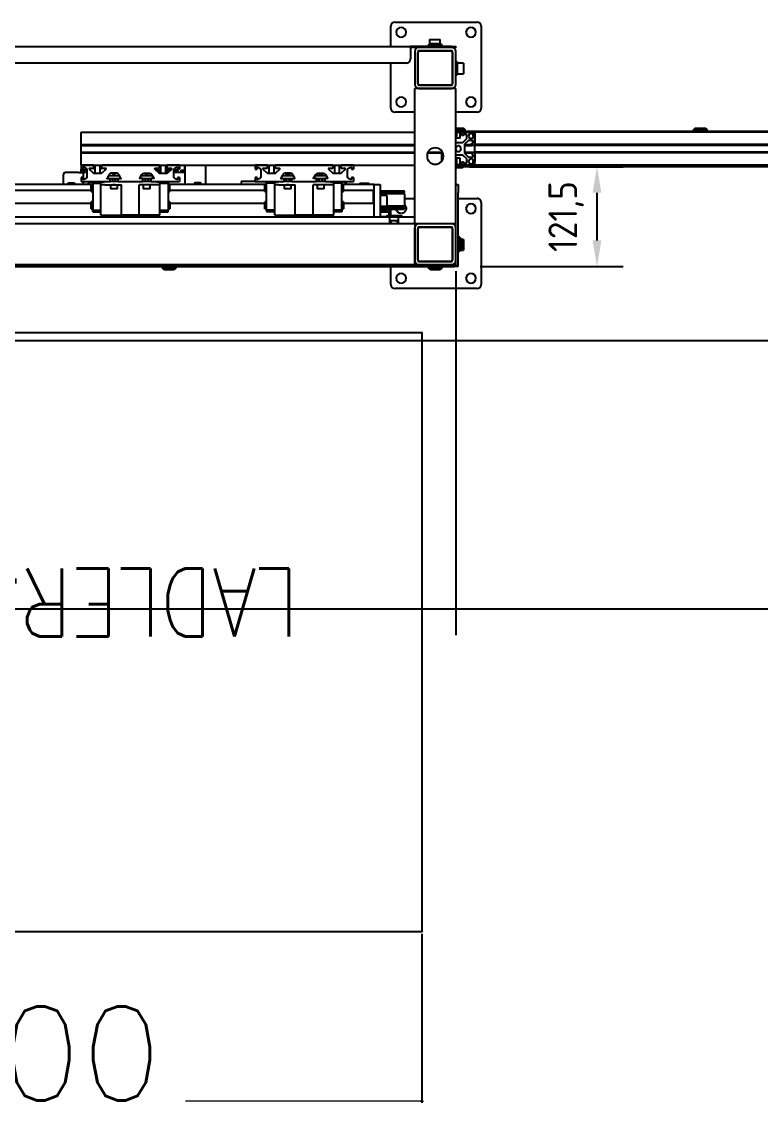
# Model space of a CAD drawing. Header units: millimetres. Extents: x 10462777 to 22643323, y 453826 to 1389191.
# Drawn here: x 11267768 to 11268641, y 582427 to 583728 of the extents above; entities that cross this region are included whole.
import ezdxf

# ---------------------------------------------------------------- set-up
doc = ezdxf.new("R2010")
doc.units = ezdxf.units.MM
doc.header["$LTSCALE"] = 200
doc.header["$MEASUREMENT"] = 0
doc.header["$PDMODE"] = 35
doc.header["$PDSIZE"] = -5
doc.linetypes.add('CENTER', pattern=[2, 1.25, -0.25, 0.25, -0.25])
doc.linetypes.add('HIDDEN_KS1', pattern=[0.26, 0.18, -0.08])
doc.layers.get('0').update_dxf_attribs({"linetype": 'CONTINUOUS'})
doc.layers.get('DEFPOINTS').update_dxf_attribs({"linetype": 'CONTINUOUS'})
for name, color, linetype in [('1', 1, 'CENTER'), ('3', 3, 'HIDDEN_KS1'), ('TEXT', 7, 'CONTINUOUS')]:
    doc.layers.add(name, color=color, linetype=linetype)
doc.layers.add('AM_5', color=3, linetype='CONTINUOUS', lineweight=15)
doc.styles.add('ABB', font='txt.shx ', dxfattribs={"width": 0.8, "bigfont": ' whgtxt.shx'})
doc.styles.add('iso-1', font='isocp.shx')
doc.styles.get("Standard").update_dxf_attribs({"font": 'SYMBOL'})
doc.styles.add('굴림', font='txt.shx ', dxfattribs={"bigfont": ' whgtxt.shx'})
doc.dimstyles.new('200$0', dxfattribs={"dimscale": 200, "dimtxt": 7, "dimasz": 1, "dimexe": 2, "dimexo": 2, "dimgap": 1, "dimtad": 1, "dimdec": 0, "dimdsep": 46, "dimlunit": 6, "dimtxsty": '굴림', "dimblk": 'DIMDOT', "dimcen": 1, "dimclrd": 4, "dimclre": 4, "dimclrt": 4, "dimadec": 0, "dimazin": 0, "dimtfac": 1, "dimtdec": 0, "dimtmove": 2, "dimatfit": 3, "dimldrblk": 'DIMDOT', "dimfxl": 1, "dimtolj": 1, "dimtzin": 0, "dimlwd": -1, "dimarcsym": 0})
doc.dimstyles.get("Standard").update_dxf_attribs({"dimtxt": 1, "dimasz": 0.18, "dimexe": 0.18, "dimexo": 0.0625, "dimgap": 0.5, "dimtad": 1, "dimzin": 0, "dimdsep": 46, "dimtxsty": 'Standard', "dimcen": 0.09, "dimadec": 0, "dimazin": 0, "dimtfac": 1, "dimtofl": 0, "dimtmove": 2, "dimatfit": 3, "dimfxl": 1, "dimtolj": 1, "dimtzin": 0, "dimarcsym": 0})

# ---------------------------------------------------------------- blocks, each defined once
blk = doc.blocks.new('DimnDraft3D22')
at = {"layer": '1', "color": 152, "linetype": 'Continuous'}
for p, q in [((385.57, 106.46), (385.57, 62.07)), ((505.57, 106.16), (505.57, 62.07))]:
    blk.add_line(p, q, dxfattribs=at)
at = {"layer": '1', "color": 27, "linetype": 'Continuous'}
blk.add_line((505.57, 65.24), (385.57, 65.24), dxfattribs=at)
for points in [[(385.57, 65.24), (388.74, 65.8), (388.74, 64.68), (385.57, 65.24)], [(505.57, 65.24), (502.39, 64.68), (502.39, 65.8), (505.57, 65.24)]]:
    blk.add_solid(points, dxfattribs=at)
at = {"layer": '1', "color": 23, "linetype": 'Continuous', "insert": (442.32, 65.81), "char_height": 3.5, "attachment_point": 7, "line_spacing_factor": 0.963855, "style": 'iso-1'}
blk.add_mtext('\\W00.639;1200 ', dxfattribs=at)
blk = doc.blocks.new('DimnDraft3D1010')
at = {"layer": '1', "color": 152, "linetype": 'Continuous'}
blk.add_line((385.57, 106.46), (385.57, 62.07), dxfattribs=at)
at = {"layer": '1', "color": 27, "linetype": 'Continuous'}
blk.add_line((385.57, 65.24), (185.57, 65.24), dxfattribs=at)
blk.add_solid([(385.57, 65.24), (382.39, 64.68), (382.39, 65.8), (385.57, 65.24)], dxfattribs=at)
blk = doc.blocks.new('*D413')
at = {"layer": '1', "color": 152, "linetype": 'Continuous', "lineweight": -2, "transparency": 16777216}
for p, q in [((11268296.5, 583556.9), (11268477.7, 583556.9)), ((11268308.9, 583439.2), (11268477.7, 583439.2))]:
    blk.add_line(p, q, dxfattribs=at)
at = {"layer": '1', "color": 27, "linetype": 'Continuous', "lineweight": -2, "transparency": 16777216}
blk.add_line((11268447, 583470), (11268447, 583526.2), dxfattribs=at)
at = {"layer": '1', "color": 27, "linetype": 'Continuous', "transparency": 16777216}
for points in [[(11268441.8, 583526.2), (11268452.1, 583526.2), (11268447, 583556.9)], [(11268441.8, 583470), (11268452.1, 583470), (11268447, 583439.2)]]:
    blk.add_solid(points, dxfattribs=at)
at = {"layer": 'DEFPOINTS', "color": 0, "linetype": 'Continuous', "transparency": 16777216}
for p in [(11268281.1, 583556.9), (11268447, 583556.9), (11268293.5, 583439.2)]:
    blk.add_point(p, dxfattribs=at)
at = {"layer": '1', "color": 23, "linetype": 'Continuous', "lineweight": -3, "transparency": 16777216, "insert": (11268410.5, 583498.1), "char_height": 33.894, "attachment_point": 5, "rotation": 90, "style": 'iso-1'}
blk.add_mtext('\\A1;\\C23;121,5', dxfattribs=at)
blk = doc.blocks.new('DIMDOT')
at = {"color": 4}
blk.add_line((-2, 0), (2, 0), dxfattribs=at)
at = {"color": 7}
for radius in [0.5, 0.25]:
    blk.add_circle((0, 0), radius, dxfattribs=at)
blk = doc.blocks.new('*D431')
at = {"layer": 'AM_5', "color": 4, "linetype": 'ByBlock', "lineweight": -2, "transparency": 16777216}
for p, q in [((11267340.2, 582651.2), (11267340.2, 582451.3)), ((11268240.2, 582651.2), (11268240.2, 582451.3))]:
    blk.add_line(p, q, dxfattribs=at)
at = {"layer": 'AM_5', "color": 4, "linetype": 'ByBlock', "transparency": 16777216}
blk.add_line((11268239.2, 582453.3), (11267341.2, 582453.3), dxfattribs=at)
at = {"layer": 'DEFPOINTS', "color": 0, "transparency": 16777216}
for p in [(11267340.2, 582653.2), (11268240.2, 582653.2), (11267340.2, 582453.3)]:
    blk.add_point(p, dxfattribs=at)
at = {"layer": 'AM_5', "color": 4, "transparency": 16777216, "rotation": 180}
blk.add_blockref('DIMDOT', (11267340.2, 582453.3), dxfattribs=at)
at = {"layer": 'AM_5', "color": 4, "transparency": 16777216}
blk.add_blockref('DIMDOT', (11268240.2, 582453.3), dxfattribs=at)
at = {"layer": 'AM_5', "color": 4, "transparency": 16777216, "insert": (11267790.2, 582509.8), "char_height": 111, "attachment_point": 5, "style": '굴림', "bg_fill": 3, "box_fill_scale": 1.25, "bg_fill_color": 256, "bg_fill_true_color": 13158600, "bg_fill_transparency": 0}
blk.add_mtext('\\A1;900', dxfattribs=at)

msp = doc.modelspace()

# ---------------------------------------------------------------- linework, layer by layer
at = {"ltscale": 10, "elevation": 0}
msp.add_lwpolyline([(11267340.22329, 582653.24613), (11267340.22329, 583361.18614), (11268240.22329, 583361.18614), (11268240.22329, 582653.24613)], close=True, dxfattribs=at)
at = {"layer": '1', "color": 251, "linetype": 'Continuous'}
msp.add_line((11265967.04262, 583351.60901), (11272083.06128, 583351.60901), dxfattribs=at)
at = {"layer": '3', "color": 252, "linetype": 'Continuous'}
for p, q in [((11268208.40614, 583727.8327), (11268305.24621, 583727.8327)), ((11268203.56413, 583698.77916), (11268203.56413, 583722.9907)), ((11268310.08822, 583722.9907), (11268310.08822, 583626.15062)), ((11266396.52835, 583698.78068), (11268226.80575, 583698.78068)), ((11268275.22579, 583698.78068), (11268226.80575, 583698.78068)), ((11268226.80575, 583698.78068), (11268226.80575, 583694.90707)), ((11268275.22579, 583698.78068), (11268280.06779, 583698.78068)), ((11268280.06779, 583698.78068), (11268280.06779, 583697.81228)), ((11268236.48976, 583697.81228), (11268226.80575, 583697.81228)), ((11268226.80575, 583694.90707), (11268226.80575, 583684.25467)), ((11268231.64776, 583692.97027), (11268231.64776, 583654.23424)), ((11268235.52136, 583692.97027), (11268235.52136, 583654.23424)), ((11268235.52136, 583655.20264), (11268235.52136, 583692.00187)), ((11268275.22579, 583697.81228), (11268236.48976, 583697.81228)), ((11268275.22579, 583693.93867), (11268236.48976, 583693.93867)), ((11268237.45816, 583693.93867), (11268274.25739, 583693.93867)), ((11268280.06779, 583697.81228), (11268275.22579, 583697.81228)), ((11268276.19419, 583654.23424), (11268276.19419, 583692.97027)), ((11268276.19419, 583692.00187), (11268276.19419, 583655.20264)), ((11268280.06779, 583654.23424), (11268280.06779, 583692.97027)), ((11268221.96375, 583679.41266), (11266401.37035, 583679.41266)), ((11268203.56413, 583626.15062), (11268203.56413, 583679.41266)), ((11268231.64776, 583489.60612), (11268231.64776, 583649.39224)), ((11268236.48976, 583649.39224), (11268231.64776, 583649.39224)), ((11268236.48976, 583653.26584), (11268275.22579, 583653.26584)), ((11268236.48976, 583649.39224), (11268275.22579, 583649.39224)), ((11268275.22579, 583649.39224), (11268236.48976, 583649.39224)), ((11268274.25739, 583653.26584), (11268237.45816, 583653.26584)), ((11268280.06779, 583649.39224), (11268275.22579, 583649.39224)), ((11268280.06779, 583534.79313), (11268280.06779, 583649.39224)), ((11268231.64776, 583621.30862), (11268208.40614, 583621.30862)), ((11268305.24621, 583621.30862), (11268280.06628, 583621.30862)), ((11267837.72385, 583597.5828), (11268231.66655, 583597.5828)), ((11267837.72385, 583583.15363), (11267837.72385, 583597.5828)), ((11268280.06743, 583598.07087), (11268291.9038, 583598.07087)), ((11268280.06743, 583597.58667), (11268291.9038, 583597.58667)), ((11268302.55621, 583598.08265), (11268280.06813, 583598.08265)), ((11268280.07902, 583597.5828), (11268280.88794, 583597.5828)), ((11269445.26909, 583598.55507), (11268280.08356, 583598.55507)), ((11268285.52083, 583597.5828), (11268288.14368, 583597.5828)), ((11268287.15864, 583593.7092), (11268287.15864, 583596.6144)), ((11268287.15864, 583596.6144), (11268288.12704, 583596.6144)), ((11268288.12704, 583597.5828), (11268298.19841, 583597.5828)), ((11268288.12704, 583596.6144), (11268288.12704, 583597.5828)), ((11268292.08549, 583595.1618), (11268290.14868, 583595.1618)), ((11268301.58781, 583597.58667), (11268291.9038, 583597.58667)), ((11268298.21838, 583597.5828), (11268302.55712, 583597.5828)), ((11268301.58781, 583598.06899), (11268301.58781, 583597.58667)), ((11268302.55621, 583597.5828), (11268302.55621, 583598.08265)), ((11269406.53306, 583597.5828), (11268302.55621, 583597.5828)), ((11268302.55621, 583597.5828), (11268302.55621, 583593.225)), ((11267837.72385, 583583.15363), (11268231.66655, 583583.15363)), ((11267837.72385, 583582.18523), (11267837.72385, 583583.15363)), ((11267837.72385, 583582.18523), (11268231.66655, 583582.18523)), ((11267837.72385, 583574.24436), (11267837.72385, 583582.18521)), ((11268280.0678, 583585.67147), (11268288.59059, 583585.67147)), ((11268289.18028, 583593.7092), (11268287.15864, 583593.7092)), ((11268288.59059, 583585.67147), (11268293.05389, 583590.13477)), ((11268289.18028, 583594.1934), (11268289.18028, 583593.7092)), ((11268295.10818, 583588.08048), (11268290.64488, 583583.61718)), ((11268290.64488, 583583.61718), (11268290.64488, 583572.81239)), ((11268290.66848, 583583.15363), (11268298.68412, 583583.15363)), ((11268290.66848, 583582.18523), (11268298.68412, 583582.18523)), ((11268293.05389, 583590.13477), (11268293.05389, 583594.1934)), ((11268299.16681, 583588.08048), (11268295.10818, 583588.08048)), ((11268298.68261, 583582.18523), (11268298.68261, 583584.20687)), ((11268298.68261, 583584.20687), (11268299.16681, 583584.20687)), ((11268301.58781, 583582.18523), (11268298.68261, 583582.18523)), ((11268300.13521, 583585.17527), (11268300.13521, 583587.11208)), ((11268302.55621, 583583.15363), (11268301.58781, 583583.15363)), ((11268301.58781, 583583.15363), (11268301.58781, 583582.18523)), ((11268301.60112, 583582.18523), (11268302.55712, 583582.18523)), ((11268302.55621, 583583.15363), (11268302.55621, 583593.225)), ((11268302.55621, 583593.225), (11268302.55621, 583583.15363)), ((11269406.53306, 583583.15363), (11268302.55621, 583583.15363)), ((11268302.55621, 583582.18523), (11268302.55621, 583583.15363)), ((11269406.53306, 583582.18523), (11268302.55621, 583582.18523)), ((11268302.55621, 583574.24436), (11268302.55621, 583582.18521)), ((11267837.72385, 583574.24434), (11268231.66655, 583574.24434)), ((11267837.72385, 583573.27594), (11267837.72385, 583574.24434)), ((11267837.72385, 583558.84677), (11267837.72385, 583573.27594)), ((11267837.72385, 583573.27594), (11268231.66655, 583573.27594)), ((11268246.96244, 583573.27594), (11268263.82714, 583573.27594)), ((11268247.42818, 583574.24434), (11268264.31739, 583574.24434)), ((11268263.82018, 583563.98746), (11268263.82018, 583573.27594)), ((11268263.82018, 583573.27594), (11268264.77495, 583573.27594)), ((11268288.59059, 583570.7581), (11268280.0678, 583570.7581)), ((11268293.05389, 583566.2948), (11268288.59059, 583570.7581)), ((11268290.64488, 583572.81239), (11268295.10818, 583568.34909)), ((11268290.66848, 583574.24434), (11268298.68412, 583574.24434)), ((11268290.66848, 583573.27594), (11268298.68412, 583573.27594)), ((11268298.68261, 583572.22269), (11268298.68261, 583574.24434)), ((11268298.68261, 583574.24434), (11268301.58781, 583574.24434)), ((11268299.16681, 583572.22269), (11268298.68261, 583572.22269)), ((11268300.13521, 583569.31749), (11268300.13521, 583571.25429)), ((11268301.58781, 583574.24434), (11268301.58781, 583573.27594)), ((11268301.58781, 583573.27594), (11268302.55621, 583573.27594)), ((11268301.60112, 583574.24434), (11268302.55712, 583574.24434)), ((11269406.53306, 583574.24434), (11268302.55621, 583574.24434)), ((11268302.55621, 583573.27594), (11268302.55621, 583574.24434)), ((11269406.53306, 583573.27594), (11268302.55621, 583573.27594)), ((11268302.55621, 583563.20457), (11268302.55621, 583573.27594)), ((11268302.55621, 583573.27594), (11268302.55621, 583563.20457)), ((11267837.72385, 583558.84677), (11268231.66655, 583558.84677)), ((11267852.24986, 583558.84677), (11267837.72385, 583558.84677)), ((11267837.72385, 583558.84677), (11267837.72385, 583554.00477)), ((11267840.14485, 583554.00477), (11267840.14485, 583556.1649)), ((11267840.82571, 583556.60737), (11267842.77737, 583555.73996)), ((11267852.24986, 583558.84677), (11267852.24986, 583554.97317)), ((11267853.21826, 583554.97317), (11267853.21826, 583558.55625)), ((11267853.96091, 583558.55625), (11267853.21826, 583558.55625)), ((11267860.96547, 583558.55625), (11267860.22283, 583558.55625)), ((11267860.96547, 583558.55625), (11267860.96547, 583554.97317)), ((11267861.93387, 583554.97317), (11267861.93387, 583558.84677)), ((11267929.72192, 583558.84677), (11267861.93387, 583558.84677)), ((11267929.72192, 583558.84677), (11267929.72192, 583554.97317)), ((11267953.93194, 583558.84677), (11267939.40593, 583558.84677)), ((11267939.40593, 583554.97317), (11267939.40593, 583558.84677)), ((11267948.87842, 583555.73996), (11267950.83009, 583556.60737)), ((11267951.51094, 583556.1649), (11267951.51094, 583554.00477)), ((11267953.93194, 583558.84677), (11267953.93194, 583554.00477)), ((11268043.02481, 583558.84677), (11268043.02481, 583554.00477)), ((11268057.55082, 583558.84677), (11268043.02481, 583558.84677)), ((11268045.44581, 583554.00477), (11268045.44581, 583556.1649)), ((11268046.12666, 583556.60737), (11268048.07833, 583555.73996)), ((11268057.55082, 583558.84677), (11268057.55082, 583554.97317)), ((11268135.02288, 583558.84677), (11268067.23483, 583558.84677)), ((11268067.23483, 583554.97317), (11268067.23483, 583558.84677)), ((11268135.02288, 583558.84677), (11268135.02288, 583554.97317)), ((11268144.70689, 583554.97317), (11268144.70689, 583558.84677)), ((11268159.2329, 583558.84677), (11268144.70689, 583558.84677)), ((11268154.17938, 583555.73996), (11268156.13104, 583556.60737)), ((11268156.8119, 583556.1649), (11268156.8119, 583554.00477)), ((11268159.2329, 583558.84677), (11268159.2329, 583554.00477)), ((11269443.33228, 583558.84677), (11268280.07188, 583558.84677)), ((11269443.33228, 583556.90997), (11268280.07188, 583556.90997)), ((11268287.15864, 583559.81517), (11268287.15864, 583562.72037)), ((11268287.15864, 583562.72037), (11268289.18028, 583562.72037)), ((11268288.12704, 583559.81517), (11268287.15864, 583559.81517)), ((11268288.12704, 583558.84677), (11268288.12704, 583559.81517)), ((11268298.19841, 583558.84677), (11268288.12704, 583558.84677)), ((11268289.18028, 583562.72037), (11268289.18028, 583562.23617)), ((11268290.14868, 583561.26777), (11268292.08549, 583561.26777)), ((11268293.05389, 583562.23617), (11268293.05389, 583566.2948)), ((11268295.10818, 583568.34909), (11268299.16681, 583568.34909)), ((11268302.55621, 583558.84677), (11268302.55621, 583563.20457)), ((11267837.72385, 583554.00477), (11267840.14485, 583554.00477)), ((11267837.72385, 583544.32076), (11267837.72385, 583539.47875)), ((11267840.14485, 583544.32076), (11267837.72385, 583544.32076)), ((11267840.14485, 583542.16063), (11267840.14485, 583544.32076)), ((11267842.77737, 583542.58556), (11267840.82571, 583541.71816)), ((11267844.50266, 583553.08515), (11267844.50266, 583545.24037)), ((11267847.0723, 583554.1399), (11267851.40644, 583549.97354)), ((11267852.24986, 583554.97317), (11267847.40786, 583554.97317)), ((11267848.37626, 583554.97317), (11267848.37626, 583552.88644)), ((11267852.24986, 583554.97317), (11267853.21826, 583554.97317)), ((11267853.41979, 583549.16276), (11267860.76395, 583549.16276)), ((11267860.96547, 583554.97317), (11267861.93387, 583554.97317)), ((11267866.77587, 583554.97317), (11267861.93387, 583554.97317)), ((11267862.7773, 583549.97354), (11267867.11143, 583554.1399)), ((11267865.80747, 583554.97317), (11267865.80747, 583552.88644)), ((11267870.76705, 583547.78017), (11267868.19841, 583543.60613)), ((11267868.61078, 583542.86816), (11267871.61788, 583542.86816)), ((11267870.12827, 583546.74176), (11267882.7915, 583546.74176)), ((11267871.61788, 583542.86816), (11267871.61788, 583539.47875)), ((11267871.61809, 583542.86816), (11267881.30167, 583542.86816)), ((11267879.67847, 583549.16276), (11267873.24129, 583549.16276)), ((11267881.30189, 583539.47875), (11267881.30189, 583542.86816)), ((11267881.30189, 583542.86816), (11267884.30898, 583542.86816)), ((11267884.72135, 583543.60613), (11267882.15271, 583547.78017)), ((11267906.93444, 583543.60613), (11267909.50308, 583547.78017)), ((11267910.35391, 583542.86816), (11267907.34681, 583542.86816)), ((11267908.8643, 583546.74176), (11267921.52753, 583546.74176)), ((11267910.35391, 583539.47875), (11267910.35391, 583542.86816)), ((11267910.35412, 583542.86816), (11267920.0377, 583542.86816)), ((11267911.97732, 583549.16276), (11267918.4145, 583549.16276)), ((11267920.03792, 583542.86816), (11267920.03792, 583539.47875)), ((11267923.04501, 583542.86816), (11267920.03792, 583542.86816)), ((11267920.88874, 583547.78017), (11267923.45738, 583543.60613)), ((11267924.54436, 583554.1399), (11267928.8785, 583549.97354)), ((11267929.72192, 583554.97317), (11267924.87992, 583554.97317)), ((11267930.89185, 583549.16276), (11267938.23601, 583549.16276)), ((11267944.24793, 583554.97317), (11267939.40593, 583554.97317)), ((11267940.24936, 583549.97354), (11267944.58349, 583554.1399)), ((11267947.15314, 583545.24037), (11267947.15314, 583553.08515)), ((11267950.83009, 583541.71816), (11267948.87842, 583542.58556)), ((11267951.51094, 583554.00477), (11267953.93194, 583554.00477)), ((11267953.93194, 583544.32076), (11267951.51094, 583544.32076)), ((11267951.51094, 583544.32076), (11267951.51094, 583542.16063)), ((11267953.93194, 583544.32076), (11267953.93194, 583539.47875)), ((11268043.02481, 583554.00477), (11268045.44581, 583554.00477)), ((11268045.44581, 583544.32076), (11268043.02481, 583544.32076)), ((11268043.02481, 583544.32076), (11268043.02481, 583539.47875)), ((11268045.44581, 583542.16063), (11268045.44581, 583544.32076)), ((11268048.07833, 583542.58556), (11268046.12666, 583541.71816)), ((11268049.80362, 583553.08515), (11268049.80362, 583545.24037)), ((11268052.37326, 583554.1399), (11268056.7074, 583549.97354)), ((11268057.55082, 583554.97317), (11268052.70882, 583554.97317)), ((11268058.72075, 583549.16276), (11268066.0649, 583549.16276)), ((11268072.07683, 583554.97317), (11268067.23483, 583554.97317)), ((11268068.07825, 583549.97354), (11268072.41239, 583554.1399)), ((11268076.06801, 583547.78017), (11268073.49937, 583543.60613)), ((11268073.91174, 583542.86816), (11268076.91884, 583542.86816)), ((11268075.42922, 583546.74176), (11268088.09246, 583546.74176)), ((11268076.91884, 583542.86816), (11268076.91884, 583539.47875)), ((11268076.91905, 583542.86816), (11268086.60263, 583542.86816)), ((11268084.97943, 583549.16276), (11268078.54225, 583549.16276)), ((11268086.60284, 583542.86816), (11268089.60994, 583542.86816)), ((11268086.60284, 583539.47875), (11268086.60284, 583542.86816)), ((11268090.02231, 583543.60613), (11268087.45367, 583547.78017)), ((11268112.2354, 583543.60613), (11268114.80404, 583547.78017)), ((11268115.65487, 583542.86816), (11268112.64777, 583542.86816)), ((11268114.16525, 583546.74176), (11268126.82849, 583546.74176)), ((11268115.65487, 583539.47875), (11268115.65487, 583542.86816)), ((11268115.65508, 583542.86816), (11268125.33866, 583542.86816)), ((11268117.27828, 583549.16276), (11268123.71546, 583549.16276)), ((11268128.34597, 583542.86816), (11268125.33887, 583542.86816)), ((11268125.33887, 583542.86816), (11268125.33887, 583539.47875)), ((11268126.1897, 583547.78017), (11268128.75834, 583543.60613)), ((11268129.84532, 583554.1399), (11268134.17946, 583549.97354)), ((11268135.02288, 583554.97317), (11268130.18088, 583554.97317)), ((11268136.1928, 583549.16276), (11268143.53696, 583549.16276)), ((11268149.54889, 583554.97317), (11268144.70689, 583554.97317)), ((11268145.55031, 583549.97354), (11268149.88445, 583554.1399)), ((11268152.45409, 583545.24037), (11268152.45409, 583553.08515)), ((11268156.13104, 583541.71816), (11268154.17938, 583542.58556)), ((11268156.8119, 583554.00477), (11268159.2329, 583554.00477)), ((11268156.8119, 583544.32076), (11268156.8119, 583542.16063)), ((11268159.2329, 583544.32076), (11268156.8119, 583544.32076)), ((11268159.2329, 583544.32076), (11268159.2329, 583539.47875)), ((11267851.25994, 583536.08935), (11266633.78653, 583536.08935)), ((11267837.72385, 583539.47875), (11267871.61788, 583539.47875)), ((11267881.30189, 583539.47875), (11267910.35391, 583539.47875)), ((11267920.03792, 583539.47875), (11267953.93194, 583539.47875)), ((11268056.5609, 583536.08935), (11267940.35281, 583536.08935)), ((11268026.562, 583539.47875), (11268026.562, 583536.08935)), ((11268043.02557, 583539.47875), (11268026.562, 583539.47875)), ((11268043.02481, 583539.47875), (11268076.91884, 583539.47875)), ((11268086.60284, 583539.47875), (11268115.65487, 583539.47875)), ((11268125.33887, 583539.47875), (11268159.2329, 583539.47875)), ((11268183.22772, 583536.08935), (11268145.65377, 583536.08935)), ((11268166.76491, 583537.05775), (11268165.08753, 583536.08932)), ((11268177.41731, 583537.05775), (11268166.76491, 583537.05775)), ((11268166.76491, 583537.05775), (11268166.76491, 583536.08918)), ((11268179.09469, 583536.08932), (11268177.41731, 583537.05775)), ((11268177.41731, 583536.08918), (11268177.41731, 583537.05775)), ((11268183.22772, 583536.08935), (11268183.22772, 583528.56306)), ((11268183.22772, 583536.08935), (11268190.97492, 583536.08935)), ((11268183.22772, 583536.08935), (11268183.22772, 583529.06454)), ((11268190.97492, 583536.08935), (11268190.97492, 583497.35332)), ((11268280.06779, 583536.08935), (11268282.97299, 583536.08935)), ((11268280.06779, 583526.40534), (11268280.06779, 583536.08935)), ((11268282.97299, 583536.08935), (11268282.97299, 583526.40534)), ((11267849.32314, 583529.06454), (11266633.78653, 583529.06454)), ((11268054.6241, 583529.06454), (11267942.28961, 583529.06454)), ((11268183.22772, 583529.06454), (11268147.59057, 583529.06454)), ((11268182.74352, 583529.0645), (11268182.74352, 583514.06218)), ((11268183.22772, 583528.82635), (11268182.98952, 583529.06454)), ((11268183.22772, 583528.56325), (11268183.22772, 583514.56343)), ((11268190.97304, 583528.34215), (11268219.05855, 583528.34215)), ((11268219.54275, 583527.85795), (11268190.97364, 583527.85795)), ((11268190.97364, 583526.40534), (11268219.54275, 583526.40534)), ((11268190.97422, 583525.43694), (11268214.70074, 583525.43694)), ((11268219.93011, 583524.95274), (11268190.97498, 583524.95274)), ((11268214.70074, 583525.43694), (11268219.54275, 583526.40534)), ((11268214.70074, 583524.9525), (11268214.70074, 583525.43694)), ((11268219.54275, 583527.85795), (11268219.05855, 583528.34215)), ((11268219.54275, 583526.40534), (11268219.54275, 583527.85795)), ((11268219.93011, 583510.42673), (11268219.93011, 583524.95274)), ((11268219.93162, 583519.62654), (11268231.64776, 583519.62654)), ((11268280.06779, 583448.93329), (11268280.06779, 583526.40534)), ((11268282.97299, 583448.93329), (11268282.97299, 583526.40534)), ((11268282.97299, 583519.62654), (11268305.24621, 583519.62654)), ((11266633.78653, 583514.06214), (11267849.32314, 583514.06214)), ((11267942.28961, 583514.06214), (11268054.6241, 583514.06214)), ((11268147.59057, 583514.06214), (11268183.22772, 583514.06214)), ((11268183.22772, 583514.30034), (11268182.98952, 583514.06214)), ((11268183.22772, 583514.56362), (11268183.22772, 583497.35332)), ((11268183.22772, 583514.06214), (11268183.22772, 583497.35332)), ((11268190.97304, 583507.03733), (11268209.59427, 583507.03733)), ((11268190.97364, 583508.97413), (11268219.54275, 583508.97413)), ((11268209.90321, 583507.52153), (11268190.97364, 583507.52153)), ((11268190.97422, 583509.94253), (11268214.70074, 583509.94253)), ((11268190.9746, 583506.06893), (11268202.11153, 583506.06893)), ((11268201.14313, 583504.13213), (11268190.97476, 583504.13213)), ((11268190.97493, 583503.64793), (11268201.62733, 583503.64793)), ((11268191.23259, 583504.13213), (11268191.23259, 583506.06893)), ((11268198.72213, 583504.13213), (11268198.72213, 583506.06893)), ((11268219.93011, 583510.42673), (11268198.72257, 583510.42673)), ((11268201.62733, 583503.64793), (11268201.14313, 583504.13213)), ((11268201.62733, 583498.89311), (11268201.62733, 583503.64793)), ((11268202.11153, 583506.06893), (11268202.11153, 583507.03741)), ((11268203.56413, 583498.89217), (11268203.56413, 583507.03582)), ((11268209.59427, 583507.03733), (11268219.05855, 583507.03733)), ((11268219.54275, 583507.52153), (11268209.90321, 583507.52153)), ((11268214.70074, 583509.94253), (11268214.70074, 583510.42673)), ((11268219.54275, 583508.97413), (11268214.70074, 583509.94253)), ((11268219.05855, 583507.03733), (11268219.54275, 583507.52153)), ((11268219.54275, 583507.52153), (11268219.54275, 583508.97413)), ((11268310.08822, 583514.78454), (11268310.08822, 583417.94446)), ((11268202.35363, 583497.35332), (11267583.06136, 583497.35332)), ((11268198.13066, 583497.83752), (11268190.97493, 583497.83752)), ((11268202.35363, 583489.60612), (11268202.35363, 583497.35332)), ((11268231.64793, 583497.35332), (11268212.52184, 583497.35332)), ((11268212.52184, 583489.60612), (11268212.52184, 583497.35332)), ((11268231.64776, 583489.60612), (11266391.68634, 583489.60612)), ((11268236.48976, 583489.60612), (11268231.64776, 583489.60612)), ((11268231.64776, 583489.60612), (11268231.64776, 583484.76411)), ((11268231.64776, 583446.02808), (11268231.64776, 583484.76411)), ((11268231.64776, 583484.76411), (11268231.64776, 583446.02808)), ((11268235.52136, 583484.76411), (11268235.52136, 583446.02808)), ((11268235.52136, 583446.99648), (11268235.52136, 583483.79571)), ((11268275.22579, 583489.60612), (11268236.48976, 583489.60612)), ((11268275.22579, 583489.60612), (11268236.48976, 583489.60612)), ((11268275.22579, 583485.73251), (11268236.48976, 583485.73251)), ((11268237.45816, 583485.73251), (11268274.25739, 583485.73251)), ((11268280.06779, 583489.60612), (11268275.22579, 583489.60612)), ((11268276.19419, 583446.02808), (11268276.19419, 583484.76411)), ((11268276.19419, 583483.79571), (11268276.19419, 583446.99648)), ((11268280.06779, 583446.02808), (11268280.06779, 583484.76411)), ((11268278.13099, 583441.18608), (11267629.30249, 583441.18608)), ((11267629.30249, 583439.24928), (11268278.13099, 583439.24928)), ((11268203.56413, 583417.94446), (11268203.56413, 583439.24928)), ((11268231.64776, 583441.18608), (11268231.64776, 583446.02808)), ((11268236.48976, 583445.05968), (11268275.22579, 583445.05968)), ((11268236.48976, 583441.18608), (11268275.22579, 583441.18608)), ((11268274.25739, 583445.05968), (11268237.45816, 583445.05968)), ((11268278.13099, 583441.18608), (11268280.06779, 583441.18608)), ((11268280.06779, 583439.24928), (11268278.13099, 583439.24928)), ((11268280.06779, 583441.18614), (11268280.06779, 583448.93329)), ((11268280.06779, 583441.18608), (11268280.06779, 583439.24928)), ((11268282.97299, 583439.24928), (11268280.06779, 583439.24928)), ((11268282.97299, 583439.24928), (11268282.97299, 583448.93329)), ((11268305.24621, 583413.10246), (11268208.40614, 583413.10246))]:
    msp.add_line(p, q, dxfattribs=at)
at = {"layer": '3', "color": 60, "linetype": 'Continuous'}
for p, q in [((11268249.32107, 583702.17008), (11268247.14217, 583699.99118)), ((11268247.14217, 583699.99118), (11268247.14217, 583698.78068)), ((11268247.8026, 583699.99118), (11268247.14217, 583699.99118)), ((11268264.57338, 583699.99118), (11268247.8026, 583699.99118)), ((11268249.07897, 583707.10892), (11268249.07897, 583701.9281)), ((11268249.07897, 583707.10892), (11268261.66818, 583707.10892)), ((11268249.81639, 583702.17008), (11268249.32107, 583702.17008)), ((11268262.39448, 583702.17008), (11268249.81639, 583702.17008)), ((11268250.36694, 583702.67365), (11268250.36694, 583702.17007)), ((11268250.36694, 583702.67365), (11268261.34861, 583702.67365)), ((11268261.34861, 583702.17007), (11268261.34861, 583702.67365)), ((11268261.66818, 583702.17008), (11268261.66818, 583707.10892)), ((11268264.57338, 583699.99118), (11268262.39448, 583702.17008)), ((11268264.57338, 583698.78068), (11268264.57338, 583699.99118)), ((11268281.61723, 583680.86526), (11268280.06779, 583680.86526)), ((11268281.61723, 583680.86526), (11268281.61723, 583665.37085)), ((11268289.36444, 583679.41266), (11268281.61723, 583679.41266)), ((11268289.36444, 583679.41266), (11268289.36444, 583666.82345)), ((11268280.06779, 583665.37085), (11268281.61723, 583665.37085)), ((11268281.61723, 583666.82345), (11268289.36444, 583666.82345)), ((11268283.18819, 583601.94448), (11268280.06783, 583601.94448)), ((11268280.06809, 583602.44804), (11268288.67903, 583602.44804)), ((11268283.18819, 583599.76557), (11268280.06826, 583599.76557)), ((11268280.87704, 583597.58659), (11268280.87704, 583590.82724)), ((11268289.7249, 583601.94448), (11268283.18819, 583601.94448)), ((11268291.9038, 583599.76557), (11268283.18819, 583599.76557)), ((11268285.49935, 583590.82724), (11268285.49935, 583597.58659)), ((11268288.67903, 583601.94446), (11268288.67903, 583602.44804)), ((11268291.9038, 583599.76557), (11268289.7249, 583601.94448)), ((11268291.9038, 583598.55507), (11268291.9038, 583599.76557)), ((11268562.32971, 583601.94448), (11268560.15081, 583599.76557)), ((11268560.15081, 583599.76557), (11268560.15081, 583598.55507)), ((11268568.86641, 583599.76557), (11268560.15081, 583599.76557)), ((11268568.86641, 583601.94448), (11268562.32971, 583601.94448)), ((11268563.37558, 583602.44804), (11268563.37558, 583601.94446)), ((11268563.37558, 583602.44804), (11268574.35725, 583602.44804)), ((11268575.40312, 583601.94448), (11268568.86641, 583601.94448)), ((11268577.58202, 583599.76557), (11268568.86641, 583599.76557)), ((11268574.35725, 583601.94446), (11268574.35725, 583602.44804)), ((11268577.58202, 583599.76557), (11268575.40312, 583601.94448)), ((11268577.58202, 583598.55507), (11268577.58202, 583599.76557)), ((11268285.49935, 583590.82724), (11268280.87704, 583590.82724)), ((11267853.96083, 583558.84677), (11267853.96083, 583549.1628)), ((11267860.22291, 583549.1628), (11267860.22291, 583558.84677)), ((11267931.43289, 583558.84677), (11267931.43289, 583549.1628)), ((11267937.69497, 583549.1628), (11267937.69497, 583558.84677)), ((11268059.26179, 583558.84677), (11268059.26179, 583549.1628)), ((11268065.52386, 583549.1628), (11268065.52386, 583558.84677)), ((11268136.73385, 583558.84677), (11268136.73385, 583549.1628)), ((11268142.99592, 583549.1628), (11268142.99592, 583558.84677)), ((11268288.67903, 583556.50324), (11268280.06773, 583556.50324)), ((11268280.28299, 583559.08887), (11268280.06778, 583558.87366)), ((11268282.07884, 583559.08887), (11268280.28299, 583559.08887)), ((11268280.87704, 583567.10723), (11268280.87704, 583559.08887)), ((11268282.30568, 583567.10723), (11268280.87704, 583567.10723)), ((11268286.0934, 583559.08887), (11268282.07884, 583559.08887)), ((11268285.49935, 583567.10723), (11268282.30568, 583567.10723)), ((11268285.49935, 583559.08887), (11268285.49935, 583567.10723)), ((11268286.33552, 583558.84675), (11268286.0934, 583559.08887)), ((11268288.67903, 583556.50324), (11268288.27227, 583556.90999)), ((11268288.67903, 583555.48642), (11268288.67903, 583556.50324)), ((11267874.51412, 583547.22596), (11267874.51412, 583546.7417)), ((11267875.71689, 583547.22596), (11267874.51412, 583547.22596)), ((11267874.51412, 583542.86816), (11267874.51412, 583539.47888)), ((11267878.40564, 583547.22596), (11267875.71689, 583547.22596)), ((11267878.40564, 583546.7417), (11267878.40564, 583547.22596)), ((11267878.40564, 583539.47888), (11267878.40564, 583542.86816)), ((11267913.25015, 583547.22596), (11267913.25015, 583546.7417)), ((11267914.45292, 583547.22596), (11267913.25015, 583547.22596)), ((11267913.25015, 583542.86816), (11267913.25015, 583539.47888)), ((11267917.14167, 583547.22596), (11267914.45292, 583547.22596)), ((11267917.14167, 583546.7417), (11267917.14167, 583547.22596)), ((11267917.14167, 583539.47888), (11267917.14167, 583542.86816)), ((11268079.44969, 583549.16276), (11268079.44969, 583546.74176)), ((11268079.44969, 583542.86816), (11268079.44969, 583539.47875)), ((11268079.81508, 583547.22596), (11268079.81508, 583546.7417)), ((11268081.01785, 583547.22596), (11268079.81508, 583547.22596)), ((11268079.81508, 583542.86816), (11268079.81508, 583539.47888)), ((11268083.7066, 583547.22596), (11268081.01785, 583547.22596)), ((11268083.7066, 583546.7417), (11268083.7066, 583547.22596)), ((11268083.7066, 583539.47888), (11268083.7066, 583542.86816)), ((11268084.07199, 583546.74176), (11268084.07199, 583549.16276)), ((11268084.07199, 583539.47875), (11268084.07199, 583542.86816)), ((11268118.18572, 583549.16276), (11268118.18572, 583546.74176)), ((11268118.18572, 583542.86816), (11268118.18572, 583539.47875)), ((11268118.55111, 583547.22596), (11268118.55111, 583546.7417)), ((11268119.75388, 583547.22596), (11268118.55111, 583547.22596)), ((11268118.55111, 583542.86816), (11268118.55111, 583539.47888)), ((11268122.44263, 583547.22596), (11268119.75388, 583547.22596)), ((11268122.44263, 583546.7417), (11268122.44263, 583547.22596)), ((11268122.44263, 583539.47888), (11268122.44263, 583542.86816)), ((11268122.80802, 583546.74176), (11268122.80802, 583549.16276)), ((11268122.80802, 583539.47875), (11268122.80802, 583542.86816)), ((11268288.67903, 583555.48642), (11268280.06773, 583555.48642)), ((11267851.28146, 583535.84725), (11267849.34466, 583535.84725)), ((11267849.34466, 583527.61585), (11267849.34466, 583535.84725)), ((11267849.71265, 583539.47877), (11267849.71265, 583538.88803)), ((11267864.47108, 583538.88803), (11267849.71265, 583538.88803)), ((11267864.47108, 583538.88803), (11267864.47108, 583539.47877)), ((11267872.34418, 583535.60515), (11267872.34418, 583530.76315)), ((11267880.57559, 583530.76315), (11267872.34418, 583530.76315)), ((11267877.85106, 583535.60515), (11267875.06885, 583535.60515)), ((11267880.57559, 583530.76315), (11267880.57559, 583535.60515)), ((11267911.08021, 583535.60515), (11267911.08021, 583530.76315)), ((11267919.31162, 583530.76315), (11267911.08021, 583530.76315)), ((11267916.58709, 583535.60515), (11267913.80488, 583535.60515)), ((11267919.31162, 583530.76315), (11267919.31162, 583535.60515)), ((11267927.18471, 583539.47877), (11267927.18471, 583538.88803)), ((11267941.94314, 583538.88803), (11267927.18471, 583538.88803)), ((11267942.31113, 583535.84725), (11267940.37426, 583535.84725)), ((11267941.94314, 583538.88803), (11267941.94314, 583539.47877)), ((11267942.31113, 583534.90068), (11267942.31113, 583535.84725)), ((11267942.31113, 583527.61585), (11267942.31113, 583534.90068)), ((11268056.5825, 583535.84725), (11268054.64562, 583535.84725)), ((11268054.64562, 583527.61585), (11268054.64562, 583535.84725)), ((11268055.01361, 583539.47877), (11268055.01361, 583538.88803)), ((11268069.77204, 583538.88803), (11268055.01361, 583538.88803)), ((11268069.77204, 583538.88803), (11268069.77204, 583539.47877)), ((11268077.64514, 583535.60515), (11268077.64514, 583530.76315)), ((11268085.87654, 583530.76315), (11268077.64514, 583530.76315)), ((11268083.15202, 583535.60515), (11268080.36981, 583535.60515)), ((11268085.87654, 583530.76315), (11268085.87654, 583535.60515)), ((11268116.38117, 583535.60515), (11268116.38117, 583530.76315)), ((11268124.61257, 583530.76315), (11268116.38117, 583530.76315)), ((11268121.88805, 583535.60515), (11268119.10584, 583535.60515)), ((11268124.61257, 583530.76315), (11268124.61257, 583535.60515)), ((11268132.48567, 583539.47877), (11268132.48567, 583538.88803)), ((11268147.2441, 583538.88803), (11268132.48567, 583538.88803)), ((11268147.61209, 583535.84725), (11268145.67529, 583535.84725)), ((11268147.2441, 583538.88803), (11268147.2441, 583539.47877)), ((11268147.61209, 583534.90068), (11268147.61209, 583535.84725)), ((11268147.61209, 583527.61585), (11268147.61209, 583534.90068)), ((11267849.34466, 583527.61585), (11267851.28146, 583527.61585)), ((11267940.37426, 583527.61585), (11267942.31113, 583527.61585)), ((11268054.64562, 583527.61585), (11268056.5825, 583527.61585)), ((11268145.67529, 583527.61585), (11268147.61209, 583527.61585)), ((11268190.97492, 583528.63267), (11268191.95651, 583528.63267)), ((11268198.72213, 583523.01594), (11268190.97492, 583523.01594)), ((11268191.95651, 583528.34212), (11268191.95651, 583528.63267)), ((11268191.95651, 583528.63267), (11268198.67413, 583528.63267)), ((11268198.67413, 583528.34212), (11268198.67413, 583528.63267)), ((11268198.67413, 583528.63267), (11268199.62934, 583528.63267)), ((11268198.72213, 583523.01594), (11268198.72213, 583510.42673)), ((11268199.62934, 583528.34212), (11268199.62934, 583528.63267)), ((11267851.28146, 583515.51084), (11267849.34466, 583515.51084)), ((11267849.34466, 583507.27943), (11267849.34466, 583515.51084)), ((11267849.34466, 583507.27943), (11267851.28146, 583507.27943)), ((11267942.31113, 583515.51084), (11267940.37426, 583515.51084)), ((11267940.37426, 583507.27943), (11267942.31113, 583507.27943)), ((11267942.31113, 583515.51084), (11267942.31113, 583507.27943)), ((11268056.5825, 583515.51084), (11268054.64562, 583515.51084)), ((11268054.64562, 583507.27943), (11268054.64562, 583515.51084)), ((11268054.64562, 583507.27943), (11268056.5825, 583507.27943)), ((11268147.61209, 583515.51084), (11268145.67529, 583515.51084)), ((11268145.67529, 583507.27943), (11268147.61209, 583507.27943)), ((11268147.61209, 583515.51084), (11268147.61209, 583507.27943)), ((11268190.97492, 583510.42673), (11268198.72213, 583510.42673)), ((11268198.13141, 583498.89308), (11268198.13141, 583497.35332)), ((11268203.9381, 583498.89308), (11268198.13141, 583498.89308)), ((11268203.9381, 583497.35332), (11268202.35361, 583497.35332)), ((11268202.35361, 583493.13112), (11268202.59573, 583492.889)), ((11268212.27974, 583492.889), (11268202.59573, 583492.889)), ((11268203.48681, 583492.889), (11268203.48681, 583489.60595)), ((11268216.74407, 583498.89308), (11268203.9381, 583498.89308)), ((11268212.5204, 583497.35332), (11268203.9381, 583497.35332)), ((11268211.38866, 583489.60595), (11268211.38866, 583492.889)), ((11268212.27974, 583492.889), (11268212.52186, 583493.13112)), ((11268216.74407, 583497.35332), (11268216.74407, 583498.89308)), ((11268284.1835, 583474.1117), (11268282.97299, 583474.1117)), ((11268286.3624, 583471.9328), (11268284.1835, 583474.1117)), ((11268284.1835, 583465.3961), (11268284.1835, 583474.1117)), ((11268284.1835, 583456.68049), (11268284.1835, 583465.3961)), ((11268286.86597, 583470.88693), (11268286.36239, 583470.88693)), ((11268286.3624, 583465.3961), (11268286.3624, 583471.9328)), ((11268289.36444, 583471.2065), (11268286.3624, 583471.2065)), ((11268286.3624, 583458.85939), (11268286.3624, 583465.3961)), ((11268286.86597, 583470.88693), (11268286.86597, 583459.90527)), ((11268289.36444, 583471.2065), (11268289.36444, 583458.61729)), ((11268282.97299, 583456.68049), (11268284.1835, 583456.68049)), ((11268284.1835, 583456.68049), (11268286.3624, 583458.85939)), ((11268286.1203, 583458.61729), (11268289.36444, 583458.61729)), ((11268286.36239, 583459.90527), (11268286.86597, 583459.90527)), ((11267932.89613, 583439.24928), (11267932.89613, 583438.03878)), ((11267950.32734, 583438.03878), (11267950.32734, 583439.24928)), ((11268247.14217, 583439.24928), (11268247.14217, 583438.03878)), ((11268264.57338, 583438.03878), (11268264.57338, 583439.24928)), ((11267932.89613, 583438.03878), (11267935.07503, 583435.85988)), ((11267932.89613, 583438.03878), (11267941.61173, 583438.03878)), ((11267935.07503, 583435.85988), (11267941.61173, 583435.85988)), ((11267936.1209, 583435.85989), (11267936.1209, 583435.35631)), ((11267947.10257, 583435.35631), (11267936.1209, 583435.35631)), ((11267941.61173, 583438.03878), (11267950.32734, 583438.03878)), ((11267941.61173, 583435.85988), (11267948.14844, 583435.85988)), ((11267947.10257, 583435.35631), (11267947.10257, 583435.85989)), ((11267948.14844, 583435.85988), (11267950.32734, 583438.03878)), ((11268247.14217, 583438.03878), (11268249.32107, 583435.85988)), ((11268247.14217, 583438.03878), (11268255.85777, 583438.03878)), ((11268249.32107, 583435.85988), (11268255.85777, 583435.85988)), ((11268250.36694, 583435.85989), (11268250.36694, 583435.35631)), ((11268261.34861, 583435.35631), (11268250.36694, 583435.35631)), ((11268255.85777, 583438.03878), (11268264.57338, 583438.03878)), ((11268255.85777, 583435.85988), (11268262.39448, 583435.85988)), ((11268261.34861, 583435.35631), (11268261.34861, 583435.85989)), ((11268262.39448, 583435.85988), (11268264.57338, 583438.03878))]:
    msp.add_line(p, q, dxfattribs=at)
at = {"layer": '3', "color": 163, "linetype": 'Continuous'}
for p, q in [((11267840.29578, 583555.94157), (11267840.14484, 583555.94157)), ((11267840.29581, 583555.94157), (11267840.29581, 583556.51618)), ((11267842.32374, 583555.94157), (11267840.29581, 583555.94157)), ((11267840.62905, 583553.03637), (11267840.62905, 583555.94157)), ((11267960.22655, 583555.94157), (11267960.22655, 583558.84725)), ((11267960.22655, 583552.70312), (11267960.22655, 583555.94157)), ((11267960.71075, 583536.09068), (11267960.71075, 583558.84671)), ((11267984.92077, 583536.09038), (11267984.92077, 583558.84665)), ((11267816.41904, 583547.22596), (11267816.41904, 583536.08887)), ((11267834.81865, 583550.13116), (11267819.32424, 583550.13116)), ((11267834.81865, 583550.13116), (11267840.62905, 583550.13116)), ((11267837.72385, 583553.03637), (11267837.72385, 583554.0048)), ((11267837.72385, 583553.03637), (11267840.62905, 583553.03637)), ((11267837.72385, 583550.13116), (11267837.72385, 583553.03637)), ((11267840.62905, 583550.13116), (11267840.62905, 583553.03637)), ((11267840.62905, 583541.67625), (11267840.62905, 583550.13116)), ((11267841.11326, 583550.13116), (11267841.11326, 583553.03637)), ((11267844.01846, 583553.03637), (11267841.11326, 583553.03637)), ((11267844.01846, 583550.13116), (11267841.11326, 583550.13116)), ((11267844.01846, 583554.69102), (11267844.01846, 583552.70312)), ((11267844.01846, 583552.70312), (11267844.50272, 583552.70312)), ((11267844.01846, 583552.70309), (11267844.01846, 583551.1534)), ((11267844.50272, 583551.1534), (11267844.01846, 583551.1534)), ((11267844.01846, 583551.1534), (11267844.01846, 583550.13116)), ((11267844.50326, 583550.13116), (11267844.01846, 583550.13116)), ((11267931.27136, 583552.70312), (11267926.03886, 583552.70312)), ((11267927.65095, 583551.1534), (11267931.27136, 583551.1534)), ((11267931.43236, 583550.13116), (11267928.71418, 583550.13116)), ((11267931.27136, 583551.1534), (11267931.27136, 583552.70312)), ((11267940.41307, 583550.13116), (11267937.69489, 583550.13116)), ((11267943.08903, 583552.70312), (11267937.69514, 583552.70312)), ((11267937.69514, 583551.1534), (11267941.47695, 583551.1534)), ((11267951.99514, 583552.70312), (11267947.15309, 583552.70312)), ((11267947.15309, 583551.1534), (11267951.99514, 583551.1534)), ((11267960.22655, 583550.13116), (11267947.15314, 583550.13116)), ((11267951.99514, 583551.1534), (11267951.99514, 583552.70312)), ((11267955.86874, 583552.70312), (11267960.22655, 583552.70312)), ((11267955.86874, 583551.1534), (11267955.86874, 583552.70312)), ((11267960.22655, 583551.1534), (11267955.86874, 583551.1534)), ((11267960.22655, 583552.70309), (11267960.22655, 583551.1534)), ((11267960.22655, 583550.13116), (11267960.22655, 583551.1534)), ((11267824.16624, 583538.02615), (11267828.03985, 583538.02615)), ((11267840.62905, 583536.08909), (11267840.62905, 583539.47865)), ((11267977.17356, 583538.02615), (11267973.29996, 583538.02615))]:
    msp.add_line(p, q, dxfattribs=at)
at = {"layer": '3', "color": 30, "linetype": 'Continuous'}
for p, q in [((11267851.28146, 583537.54195), (11267851.28146, 583538.888)), ((11267851.28146, 583537.54195), (11267851.28146, 583505.58473)), ((11267851.28146, 583537.54195), (11267860.96547, 583537.54195)), ((11267860.96547, 583535.60515), (11267860.96547, 583538.88797)), ((11267860.96547, 583499.77432), (11267860.96547, 583535.60515)), ((11267865.80747, 583535.60515), (11267860.96547, 583535.60515)), ((11267865.80747, 583535.60515), (11267885.32075, 583535.60515)), ((11267881.3027, 583539.47875), (11267871.6183, 583539.47875)), ((11267885.32075, 583499.77432), (11267885.32075, 583535.60515)), ((11267925.84832, 583535.60515), (11267906.33505, 583535.60515)), ((11267906.33505, 583499.77432), (11267906.33505, 583535.60515)), ((11267920.03749, 583539.47875), (11267910.35309, 583539.47875)), ((11267930.69032, 583535.60515), (11267925.84832, 583535.60515)), ((11267930.69032, 583535.60515), (11267930.69032, 583538.88797)), ((11267930.69032, 583537.54195), (11267940.37433, 583537.54195)), ((11267930.69032, 583499.77432), (11267930.69032, 583535.60515)), ((11267940.37433, 583537.54195), (11267940.37433, 583538.888)), ((11267940.37433, 583537.54195), (11267940.37433, 583505.58473)), ((11268056.58242, 583538.888), (11268056.58242, 583537.54195)), ((11268066.26643, 583537.54195), (11268056.58242, 583537.54195)), ((11268056.58242, 583505.58473), (11268056.58242, 583537.54195)), ((11268066.26643, 583535.60515), (11268066.26643, 583538.88797)), ((11268066.26643, 583499.77432), (11268066.26643, 583535.60515)), ((11268071.10843, 583535.60515), (11268066.26643, 583535.60515)), ((11268071.10843, 583535.60515), (11268090.62171, 583535.60515)), ((11268086.60366, 583539.47875), (11268076.91926, 583539.47875)), ((11268090.62171, 583499.77432), (11268090.62171, 583535.60515)), ((11268131.14928, 583535.60515), (11268111.636, 583535.60515)), ((11268111.636, 583499.77432), (11268111.636, 583535.60515)), ((11268125.33845, 583539.47875), (11268115.65405, 583539.47875)), ((11268135.99128, 583535.60515), (11268131.14928, 583535.60515)), ((11268135.99128, 583535.60515), (11268135.99128, 583538.88797)), ((11268145.67529, 583537.54195), (11268135.99128, 583537.54195)), ((11268135.99128, 583499.77432), (11268135.99128, 583535.60515)), ((11268145.67529, 583538.888), (11268145.67529, 583537.54195)), ((11268145.67529, 583505.58473), (11268145.67529, 583537.54195)), ((11267851.28146, 583503.64793), (11267851.28146, 583505.58473)), ((11267851.28146, 583505.58473), (11267860.96547, 583505.58473)), ((11267851.28146, 583503.64793), (11267860.96547, 583503.64793)), ((11267930.69032, 583505.58473), (11267940.37433, 583505.58473)), ((11267930.69032, 583503.64793), (11267940.37433, 583503.64793)), ((11267940.37433, 583503.64793), (11267940.37433, 583505.58473)), ((11268056.58242, 583505.58473), (11268056.58242, 583503.64793)), ((11268066.26643, 583505.58473), (11268056.58242, 583505.58473)), ((11268066.26643, 583503.64793), (11268056.58242, 583503.64793)), ((11268145.67529, 583505.58473), (11268135.99128, 583505.58473)), ((11268145.67529, 583503.64793), (11268135.99128, 583503.64793)), ((11268145.67529, 583505.58473), (11268145.67529, 583503.64793)), ((11267860.96547, 583499.77432), (11267866.74432, 583499.77432)), ((11267866.74432, 583499.77432), (11267876.67124, 583499.77432)), ((11267876.67124, 583499.77432), (11267885.32075, 583499.77432)), ((11267906.33505, 583499.77432), (11267885.32075, 583499.77432)), ((11267914.98455, 583499.77432), (11267906.33505, 583499.77432)), ((11267924.91148, 583499.77432), (11267914.98455, 583499.77432)), ((11267930.69032, 583499.77432), (11267924.91148, 583499.77432)), ((11268066.26643, 583499.77432), (11268072.04528, 583499.77432)), ((11268072.04528, 583499.77432), (11268081.9722, 583499.77432)), ((11268081.9722, 583499.77432), (11268090.62171, 583499.77432)), ((11268111.636, 583499.77432), (11268090.62171, 583499.77432)), ((11268120.28551, 583499.77432), (11268111.636, 583499.77432)), ((11268130.21243, 583499.77432), (11268120.28551, 583499.77432)), ((11268135.99128, 583499.77432), (11268130.21243, 583499.77432))]:
    msp.add_line(p, q, dxfattribs=at)
at = {"layer": '3', "color": 252, "linetype": 'Continuous', "extrusion": (0, 0, -1)}
for centre, radius in [((-11268215.66914, 583715.72769), 5.8104), ((-11268297.98321, 583715.72769), 5.8104), ((-11268215.66914, 583633.41363), 5.8104), ((-11268297.98321, 583633.41363), 5.8104), ((-11268298.19841, 583593.225), 2.9052), ((-11268255.85777, 583569.49918), 9.68401), ((-11268298.19841, 583563.20457), 2.9052), ((-11268297.98321, 583507.52153), 5.8104), ((-11268215.66914, 583425.20747), 5.8104), ((-11268297.98321, 583425.20747), 5.8104)]:
    msp.add_circle(centre, radius, dxfattribs=at)
at = {"layer": '3', "color": 252, "linetype": 'Continuous'}
for centre, radius, start, end in [((11268208.40614, 583722.9907), 4.842, 90, 180), ((11268305.24621, 583722.9907), 4.842, 0, 90), ((11268236.48976, 583692.97027), 4.842, 90, 180), ((11268237.45816, 583692.00187), 1.9368, 90, 180), ((11268236.48976, 583692.97027), 0.9684, 90, 180), ((11268274.25739, 583692.00187), 1.9368, 0, 90), ((11268275.22579, 583692.97027), 4.842, 0, 90), ((11268275.22579, 583692.97027), 0.9684, 0, 90), ((11268221.96375, 583684.25467), 4.842, 270, 0), ((11268236.48976, 583654.23424), 4.842, 180, 270), ((11268237.45816, 583655.20264), 1.9368, 180, 270), ((11268236.48976, 583654.23424), 0.9684, 180, 270), ((11268274.25739, 583655.20264), 1.9368, 270, 0), ((11268275.22579, 583654.23424), 0.9684, 270, 0), ((11268275.22579, 583654.23424), 4.842, 270, 0), ((11268208.40614, 583626.15062), 4.842, 180, 270), ((11268305.24621, 583626.15062), 4.842, 270, 0), ((11268290.14868, 583594.1934), 0.9684, 90, 180), ((11268292.08549, 583594.1934), 0.9684, 0, 90), ((11268299.16681, 583587.11208), 0.9684, 0, 90), ((11268299.16681, 583585.17527), 0.9684, 270, 0), ((11268283.18819, 583578.21478), 3.29256, 0, 161.3924369), ((11268283.18819, 583578.21478), 3.29256, 198.6075631, 0), ((11268299.16681, 583571.25429), 0.9684, 0, 90), ((11268299.16681, 583569.31749), 0.9684, 270, 0), ((11268290.14868, 583562.23617), 0.9684, 180, 270), ((11268292.08549, 583562.23617), 0.9684, 270, 0), ((11267847.40786, 583554.48897), 0.4842, 90, 226.13073272), ((11267853.41979, 583552.06796), 2.9052, 226.13073272, 270), ((11267860.76395, 583552.06796), 2.9052, 270, 313.86926728), ((11267866.77587, 583554.48897), 0.4842, 313.86926728, 90), ((11267868.61078, 583543.35236), 0.4842, 148.39249775, 270), ((11267873.24129, 583546.25756), 2.9052, 90, 148.39249775), ((11267879.67847, 583546.25756), 2.9052, 31.60750225, 90), ((11267884.30898, 583543.35236), 0.4842, 270, 31.60750225), ((11267924.87992, 583554.48897), 0.4842, 90, 226.13073272), ((11267930.89185, 583552.06796), 2.9052, 226.13073272, 270), ((11267938.23601, 583552.06796), 2.9052, 270, 313.86926728), ((11267944.24793, 583554.48897), 0.4842, 313.86926728, 90), ((11268052.70882, 583554.48897), 0.4842, 90, 226.13073272), ((11268058.72075, 583552.06796), 2.9052, 226.13073272, 270), ((11268066.0649, 583552.06796), 2.9052, 270, 313.86926728), ((11268072.07683, 583554.48897), 0.4842, 313.86926728, 90), ((11268073.91174, 583543.35236), 0.4842, 148.39249775, 270), ((11268078.54225, 583546.25756), 2.9052, 90, 148.39249775), ((11268084.97943, 583546.25756), 2.9052, 31.60750225, 90), ((11268089.60994, 583543.35236), 0.4842, 270, 31.60750225), ((11268130.18088, 583554.48897), 0.4842, 90, 226.13073272), ((11268136.1928, 583552.06796), 2.9052, 226.13073272, 270), ((11268143.53696, 583552.06796), 2.9052, 270, 313.86926728), ((11268149.54889, 583554.48897), 0.4842, 313.86926728, 90), ((11267852.24986, 583529.79475), 9.68401, 105.18890068, 139.45779289), ((11268144.70689, 583529.79475), 9.68401, 40.54216851, 74.8110607), ((11268305.24621, 583514.78454), 4.842, 0, 90), ((11268236.48976, 583484.76411), 4.842, 90, 180), ((11268237.45816, 583483.79571), 1.9368, 90, 180), ((11268236.48976, 583484.76411), 0.9684, 90, 180), ((11268274.25739, 583483.79571), 1.9368, 0, 90), ((11268275.22579, 583484.76411), 4.842, 0, 90), ((11268275.22579, 583484.76411), 0.9684, 0, 90), ((11268236.48976, 583446.02808), 4.842, 180, 270), ((11268237.45816, 583446.99648), 1.9368, 180, 270), ((11268236.48976, 583446.02808), 0.9684, 180, 270), ((11268274.25739, 583446.99648), 1.9368, 270, 0), ((11268275.22579, 583446.02808), 4.842, 270, 0), ((11268275.22579, 583446.02808), 0.9684, 270, 0), ((11268208.40614, 583417.94446), 4.842, 180, 270), ((11268305.24621, 583417.94446), 4.842, 270, 0)]:
    msp.add_arc(centre, radius, start, end, dxfattribs=at)
at = {"layer": '3', "color": 252, "linetype": 'Continuous', "extrusion": (0, 0, -1)}
for centre, radius, start, end in [((-11268298.19841, 583593.225), 4.3578, 90, 180), ((-11267840.62905, 583556.1649), 0.4842, 0, 113.96248905), ((-11267841.59746, 583553.08515), 2.9052, 113.96248905, 180), ((-11267950.05834, 583553.08515), 2.9052, 0, 66.03751095), ((-11267951.02674, 583556.1649), 0.4842, 66.03751095, 180), ((-11268045.93001, 583556.1649), 0.4842, 0, 113.96248905), ((-11268046.89841, 583553.08515), 2.9052, 113.96248905, 180), ((-11268155.3593, 583553.08515), 2.9052, 0, 66.03751095), ((-11268156.3277, 583556.1649), 0.4842, 66.03751095, 180), ((-11268298.19841, 583563.20457), 4.3578, 180, 270), ((-11267841.59746, 583545.24037), 2.9052, 180, 246.03751095), ((-11267907.34681, 583543.35236), 0.4842, 270, 31.60750225), ((-11267911.97732, 583546.25756), 2.9052, 31.60750225, 90), ((-11267918.4145, 583546.25756), 2.9052, 90, 148.39249775), ((-11267923.04501, 583543.35236), 0.4842, 148.39249775, 270), ((-11267950.05834, 583545.24037), 2.9052, 293.96248905, 0), ((-11268046.89841, 583545.24037), 2.9052, 180, 246.03751095), ((-11268112.64777, 583543.35236), 0.4842, 270, 31.60750225), ((-11268117.27828, 583546.25756), 2.9052, 31.60750225, 90), ((-11268123.71546, 583546.25756), 2.9052, 90, 148.39249775), ((-11268128.34597, 583543.35236), 0.4842, 148.39249775, 270), ((-11268155.3593, 583545.24037), 2.9052, 293.96248905, 0), ((-11267840.62905, 583542.16063), 0.4842, 246.03751095, 0), ((-11267951.02674, 583542.16063), 0.4842, 180, 293.96248905), ((-11268045.93001, 583542.16063), 0.4842, 246.03751095, 0), ((-11268156.3277, 583542.16063), 0.4842, 180, 293.96248905), ((-11268215.66914, 583507.52153), 5.8104, 270, 355.21878217), ((-11268215.66914, 583507.52153), 5.8104, 137.17128984, 270)]:
    msp.add_arc(centre, radius, start, end, dxfattribs=at)
at = {"layer": '3', "color": 163, "linetype": 'Continuous'}
for centre, start, end in [((11267819.32424, 583547.22596), 90, 180), ((11267973.29996, 583535.12095), 90, 160.52900375), ((11267977.17356, 583535.12095), 19.47099625, 90)]:
    msp.add_arc(centre, 2.9052, start, end, dxfattribs=at)
at = {"layer": '3', "color": 163, "linetype": 'Continuous', "extrusion": (0, 0, -1)}
for centre, start, end in [((-11267824.16624, 583535.12095), 19.47099625, 90), ((-11267828.03985, 583535.12095), 90, 160.52900375)]:
    msp.add_arc(centre, 2.9052, start, end, dxfattribs=at)

# ---------------------------------------------------------------- block references
at = {"layer": '1', "color": 27, "linetype": 'Continuous', "xscale": 9.684007428423861, "yscale": 9.684007428423861, "zscale": 9.684007428423861}
for name in ['DimnDraft3D1010', 'DimnDraft3D22']:
    msp.add_blockref(name, (11264546.22931, 582402.56258), dxfattribs=at)

# ---------------------------------------------------------------- texts
at = {"layer": 'TEXT', "lineweight": -3, "style": 'ABB', "width": 0.85}
msp.add_text('LADLER조작판넬', height=80, rotation=180, dxfattribs=at).set_placement((11268094.54165, 583082.34691, 0))

# ---------------------------------------------------------------- dimensions: what is measured, and where the dimension line sits
at = {"layer": '1', "color": 27, "linetype": 'Continuous', "lineweight": -3}
dim = msp.add_linear_dim(base=(11268446.97241, 583556.90997), p1=(11268293.50435, 583439.24928), p2=(11268281.13034, 583556.90997), angle=90, text='\\C23;121,5', dimstyle='Standard', override={"dimtxt": 33.894026, "dimasz": 30.746724, "dimexe": 30.746724, "dimexo": 15.373362, "dimgap": 16.947013, "dimtad": 1, "dimtih": 0, "dimtoh": 0, "dimdec": 2, "dimzin": 8, "dimtxsty": 'iso-1', "dimsah": 1, "dimclrd": 27, "dimclre": 152, "dimclrt": 23, "dimtm": -0.005, "dimtdec": 3, "dimtofl": 1, "dimtmove": 0}, dxfattribs=at)
dim.commit()
dim.dimension.update_dxf_attribs({"geometry": '*D413', "text_midpoint": (11268446.97241, 583498.07962), "dimtype": 160})

# ---------------------------------------------------------------- next in the draw order: dimensions: what is measured, and where the dimension line sits
at = {"layer": 'AM_5'}
dim = msp.add_aligned_dim(p1=(11268240.22329, 582653.24613, 0), p2=(11267340.22329, 582653.24613, 0), distance=199.99373, dimstyle='200$0', override={"dimscale": 1, "dimtxt": 111, "dimfxl": 2, "dimtfill": 1, "dimarcsym": 1}, dxfattribs=at)
dim.commit()
dim.dimension.update_dxf_attribs({"geometry": '*D431', "text_midpoint": (11267790.22329, 582509.7524, 0)})

doc.saveas('drawing.dxf')
